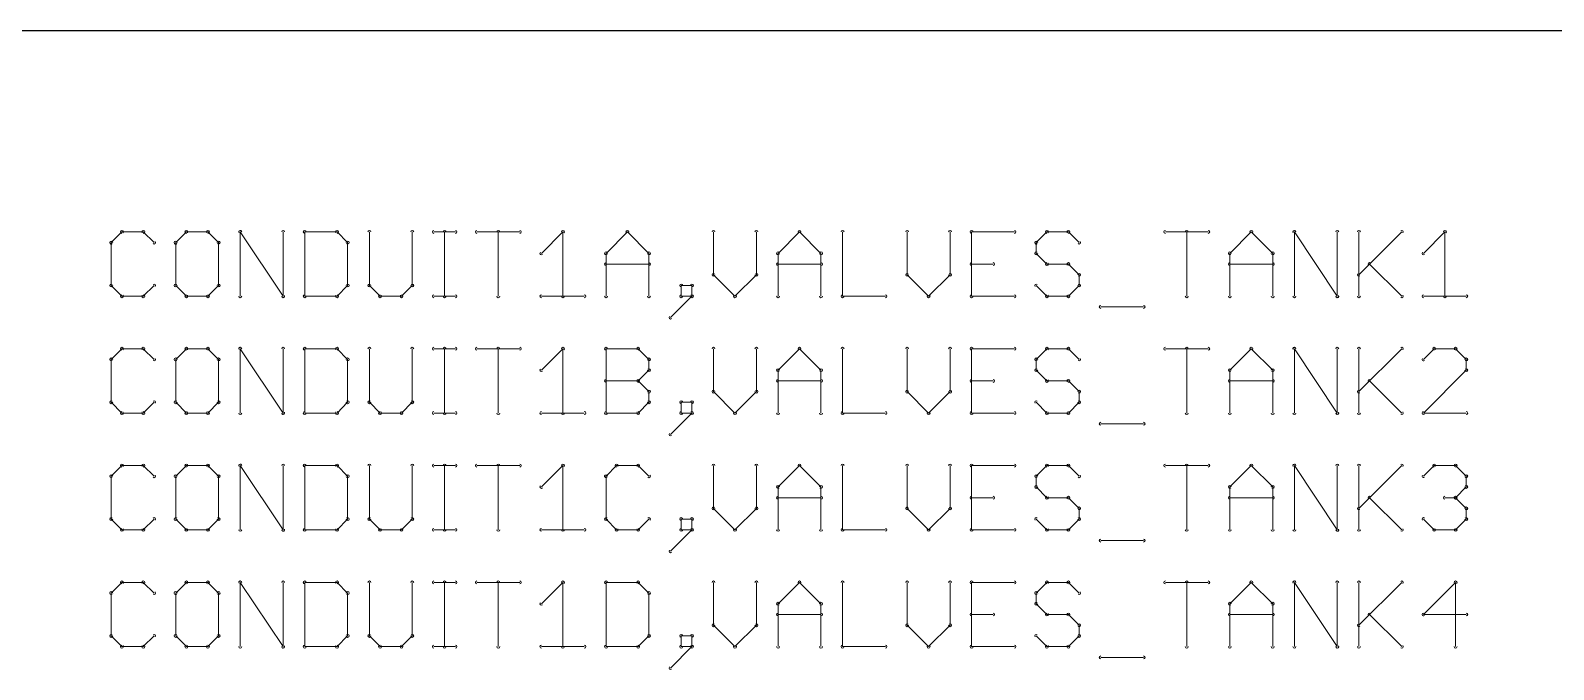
# Model space of a CAD drawing. Header units: inches. Extents: x 0 to 15.7, y 0.2 to 11.1.
# Drawn here: x 5.413 to 6.717, y 7.703 to 8.25 of the extents above; entities that cross this region are included whole.
import ezdxf

# ---------------------------------------------------------------- set-up
doc = ezdxf.new("R2010")
doc.units = ezdxf.units.IN
doc.header["$MEASUREMENT"] = 0
doc.layers.add('95', color=250, linetype='Continuous')
doc.layers.add('THIN_NEON_GREEN', color=3, linetype='Continuous')

msp = doc.modelspace()

# ---------------------------------------------------------------- linework, layer by layer
at = {"layer": '95', "lineweight": 18}
for p, q in [((5.4911, 8.0775), (5.4819, 8.0684)), ((5.5094, 8.0775), (5.4911, 8.0775)), ((5.5186, 8.0684), (5.5094, 8.0775)), ((5.5463, 8.0775), (5.5371, 8.0684)), ((5.5647, 8.0775), (5.5463, 8.0775)), ((5.5738, 8.0684), (5.5647, 8.0775)), ((5.5924, 8.0225), (5.5924, 8.0775)), ((5.5924, 8.0775), (5.6291, 8.0225)), ((5.6291, 8.0225), (5.6291, 8.0775)), ((5.6476, 8.0775), (5.6476, 8.0225)), ((5.6752, 8.0775), (5.6476, 8.0775)), ((5.6843, 8.0684), (5.6752, 8.0775)), ((5.7029, 8.0775), (5.7029, 8.0317)), ((5.7396, 8.0317), (5.7396, 8.0775)), ((5.7581, 8.0775), (5.7765, 8.0775)), ((5.7673, 8.0225), (5.7673, 8.0775)), ((5.795, 8.0775), (5.8317, 8.0775)), ((5.8133, 8.0225), (5.8133, 8.0775)), ((5.8502, 8.0592), (5.8686, 8.0775)), ((5.8686, 8.0775), (5.8686, 8.0225)), ((5.9055, 8.0592), (5.9238, 8.0775)), ((5.9238, 8.0775), (5.9422, 8.0592)), ((5.9975, 8.0775), (5.9975, 8.0408)), ((6.0342, 8.0408), (6.0342, 8.0775)), ((6.0528, 8.0592), (6.0711, 8.0775)), ((6.0711, 8.0775), (6.0895, 8.0592)), ((6.108, 8.0775), (6.108, 8.0225)), ((6.1633, 8.0775), (6.1633, 8.0408)), ((6.2, 8.0408), (6.2, 8.0775)), ((6.2552, 8.0775), (6.2185, 8.0775)), ((6.2185, 8.0775), (6.2185, 8.0225)), ((6.2829, 8.0775), (6.2738, 8.0684)), ((6.3013, 8.0775), (6.2829, 8.0775)), ((6.3105, 8.0684), (6.3013, 8.0775)), ((6.3843, 8.0775), (6.421, 8.0775)), ((6.4026, 8.0225), (6.4026, 8.0775)), ((6.4395, 8.0592), (6.4579, 8.0775)), ((6.4579, 8.0775), (6.4762, 8.0592)), ((6.4948, 8.0225), (6.4948, 8.0775)), ((6.4948, 8.0775), (6.5315, 8.0225)), ((6.5315, 8.0225), (6.5315, 8.0775)), ((6.55, 8.0775), (6.55, 8.0225)), ((6.55, 8.0408), (6.5867, 8.0775)), ((6.6053, 8.0592), (6.6236, 8.0775)), ((6.6236, 8.0775), (6.6236, 8.0225)), ((5.4819, 8.0684), (5.4819, 8.0317)), ((5.5371, 8.0684), (5.5371, 8.0317)), ((5.5738, 8.0317), (5.5738, 8.0684)), ((5.6843, 8.0317), (5.6843, 8.0684)), ((5.9055, 8.0225), (5.9055, 8.0592)), ((5.9422, 8.0592), (5.9422, 8.0225)), ((6.0528, 8.0225), (6.0528, 8.0592)), ((6.0895, 8.0592), (6.0895, 8.0225)), ((6.2738, 8.0684), (6.2738, 8.0592)), ((6.2738, 8.0592), (6.2829, 8.05)), ((6.4395, 8.0225), (6.4395, 8.0592)), ((6.4762, 8.0592), (6.4762, 8.0225)), ((5.9055, 8.05), (5.9422, 8.05)), ((6.0528, 8.05), (6.0895, 8.05)), ((6.2185, 8.05), (6.2369, 8.05)), ((6.2829, 8.05), (6.3013, 8.05)), ((6.3013, 8.05), (6.3105, 8.0408)), ((6.4395, 8.05), (6.4762, 8.05)), ((6.5592, 8.05), (6.5867, 8.0225)), ((5.4819, 8.0317), (5.4911, 8.0225)), ((5.5094, 8.0225), (5.5186, 8.0317)), ((5.5371, 8.0317), (5.5463, 8.0225)), ((5.5647, 8.0225), (5.5738, 8.0317)), ((5.6752, 8.0225), (5.6843, 8.0317)), ((5.7029, 8.0317), (5.7121, 8.0225)), ((5.7304, 8.0225), (5.7396, 8.0317)), ((5.979, 8.0317), (5.9699, 8.0317)), ((5.9699, 8.0317), (5.9699, 8.0225)), ((5.979, 8.0225), (5.979, 8.0317)), ((5.9975, 8.0408), (6.0159, 8.0225)), ((6.0159, 8.0225), (6.0342, 8.0408)), ((6.1633, 8.0408), (6.1816, 8.0225)), ((6.1816, 8.0225), (6.2, 8.0408)), ((6.2829, 8.0225), (6.2738, 8.0317)), ((6.3105, 8.0317), (6.3013, 8.0225)), ((6.3105, 8.0408), (6.3105, 8.0317)), ((5.4911, 8.0225), (5.5094, 8.0225)), ((5.5463, 8.0225), (5.5647, 8.0225)), ((5.6476, 8.0225), (5.6752, 8.0225)), ((5.7121, 8.0225), (5.7304, 8.0225)), ((5.7581, 8.0225), (5.7765, 8.0225)), ((5.8502, 8.0225), (5.8869, 8.0225)), ((5.9607, 8.0042), (5.979, 8.0225)), ((5.9699, 8.0225), (5.979, 8.0225)), ((6.108, 8.0225), (6.1447, 8.0225)), ((6.2185, 8.0225), (6.2552, 8.0225)), ((6.3013, 8.0225), (6.2829, 8.0225)), ((6.6053, 8.0225), (6.6419, 8.0225)), ((6.329, 8.0133), (6.3657, 8.0133)), ((5.4911, 7.9775), (5.4819, 7.9684)), ((5.4819, 7.9684), (5.4819, 7.9317)), ((5.5094, 7.9775), (5.4911, 7.9775)), ((5.5186, 7.9684), (5.5094, 7.9775)), ((5.5463, 7.9775), (5.5371, 7.9684)), ((5.5371, 7.9684), (5.5371, 7.9317)), ((5.5647, 7.9775), (5.5463, 7.9775)), ((5.5738, 7.9684), (5.5647, 7.9775)), ((5.5738, 7.9317), (5.5738, 7.9684)), ((5.5924, 7.9225), (5.5924, 7.9775)), ((5.5924, 7.9775), (5.6291, 7.9225)), ((5.6291, 7.9225), (5.6291, 7.9775)), ((5.6476, 7.9775), (5.6476, 7.9225)), ((5.6752, 7.9775), (5.6476, 7.9775)), ((5.6843, 7.9684), (5.6752, 7.9775)), ((5.6843, 7.9317), (5.6843, 7.9684)), ((5.7029, 7.9775), (5.7029, 7.9317)), ((5.7396, 7.9317), (5.7396, 7.9775)), ((5.7581, 7.9775), (5.7765, 7.9775)), ((5.7673, 7.9225), (5.7673, 7.9775)), ((5.795, 7.9775), (5.8317, 7.9775)), ((5.8133, 7.9225), (5.8133, 7.9775)), ((5.8502, 7.9592), (5.8686, 7.9775)), ((5.8686, 7.9775), (5.8686, 7.9225)), ((5.9055, 7.9225), (5.9055, 7.9775)), ((5.9055, 7.9775), (5.933, 7.9775)), ((5.933, 7.9775), (5.9422, 7.9684)), ((5.9422, 7.9684), (5.9422, 7.9592)), ((5.9975, 7.9775), (5.9975, 7.9408)), ((6.0342, 7.9408), (6.0342, 7.9775)), ((6.0528, 7.9592), (6.0711, 7.9775)), ((6.0711, 7.9775), (6.0895, 7.9592)), ((6.108, 7.9775), (6.108, 7.9225)), ((6.1633, 7.9775), (6.1633, 7.9408)), ((6.2, 7.9408), (6.2, 7.9775)), ((6.2552, 7.9775), (6.2185, 7.9775)), ((6.2185, 7.9775), (6.2185, 7.9225)), ((6.2829, 7.9775), (6.2738, 7.9684)), ((6.2738, 7.9684), (6.2738, 7.9592)), ((6.3013, 7.9775), (6.2829, 7.9775)), ((6.3105, 7.9684), (6.3013, 7.9775)), ((6.3843, 7.9775), (6.421, 7.9775)), ((6.4026, 7.9225), (6.4026, 7.9775)), ((6.4395, 7.9592), (6.4579, 7.9775)), ((6.4579, 7.9775), (6.4762, 7.9592)), ((6.4948, 7.9225), (6.4948, 7.9775)), ((6.4948, 7.9775), (6.5315, 7.9225)), ((6.5315, 7.9225), (6.5315, 7.9775)), ((6.55, 7.9775), (6.55, 7.9225)), ((6.55, 7.9408), (6.5867, 7.9775)), ((6.6144, 7.9775), (6.6053, 7.9684)), ((6.6328, 7.9775), (6.6144, 7.9775)), ((6.6419, 7.9684), (6.6328, 7.9775)), ((6.6419, 7.9592), (6.6419, 7.9684)), ((5.9422, 7.9592), (5.933, 7.95)), ((6.0528, 7.9225), (6.0528, 7.9592)), ((6.0895, 7.9592), (6.0895, 7.9225)), ((6.2738, 7.9592), (6.2829, 7.95)), ((6.4395, 7.9225), (6.4395, 7.9592)), ((6.4762, 7.9592), (6.4762, 7.9225)), ((6.6053, 7.9225), (6.6419, 7.9592)), ((5.9055, 7.95), (5.933, 7.95)), ((5.933, 7.95), (5.9422, 7.9408)), ((5.9422, 7.9408), (5.9422, 7.9317)), ((5.9975, 7.9408), (6.0159, 7.9225)), ((6.0159, 7.9225), (6.0342, 7.9408)), ((6.0528, 7.95), (6.0895, 7.95)), ((6.1633, 7.9408), (6.1816, 7.9225)), ((6.1816, 7.9225), (6.2, 7.9408)), ((6.2185, 7.95), (6.2369, 7.95)), ((6.2829, 7.95), (6.3013, 7.95)), ((6.3013, 7.95), (6.3105, 7.9408)), ((6.3105, 7.9408), (6.3105, 7.9317)), ((6.4395, 7.95), (6.4762, 7.95)), ((6.5592, 7.95), (6.5867, 7.9225)), ((5.4819, 7.9317), (5.4911, 7.9225)), ((5.5094, 7.9225), (5.5186, 7.9317)), ((5.5371, 7.9317), (5.5463, 7.9225)), ((5.5647, 7.9225), (5.5738, 7.9317)), ((5.6752, 7.9225), (5.6843, 7.9317)), ((5.7029, 7.9317), (5.7121, 7.9225)), ((5.7304, 7.9225), (5.7396, 7.9317)), ((5.9422, 7.9317), (5.933, 7.9225)), ((5.979, 7.9317), (5.9699, 7.9317)), ((5.9699, 7.9317), (5.9699, 7.9225)), ((5.979, 7.9225), (5.979, 7.9317)), ((6.2829, 7.9225), (6.2738, 7.9317)), ((6.3105, 7.9317), (6.3013, 7.9225)), ((5.4911, 7.9225), (5.5094, 7.9225)), ((5.5463, 7.9225), (5.5647, 7.9225)), ((5.6476, 7.9225), (5.6752, 7.9225)), ((5.7121, 7.9225), (5.7304, 7.9225)), ((5.7581, 7.9225), (5.7765, 7.9225)), ((5.8502, 7.9225), (5.8869, 7.9225)), ((5.933, 7.9225), (5.9055, 7.9225)), ((5.9607, 7.9042), (5.979, 7.9225)), ((5.9699, 7.9225), (5.979, 7.9225)), ((6.108, 7.9225), (6.1447, 7.9225)), ((6.2185, 7.9225), (6.2552, 7.9225)), ((6.3013, 7.9225), (6.2829, 7.9225)), ((6.6419, 7.9225), (6.6053, 7.9225)), ((6.329, 7.9133), (6.3657, 7.9133)), ((5.4911, 7.8775), (5.4819, 7.8684)), ((5.5094, 7.8775), (5.4911, 7.8775)), ((5.5186, 7.8684), (5.5094, 7.8775)), ((5.5463, 7.8775), (5.5371, 7.8684)), ((5.5647, 7.8775), (5.5463, 7.8775)), ((5.5738, 7.8684), (5.5647, 7.8775)), ((5.5924, 7.8225), (5.5924, 7.8775)), ((5.5924, 7.8775), (5.6291, 7.8225)), ((5.6291, 7.8225), (5.6291, 7.8775)), ((5.6476, 7.8775), (5.6476, 7.8225)), ((5.6752, 7.8775), (5.6476, 7.8775)), ((5.6843, 7.8684), (5.6752, 7.8775)), ((5.7029, 7.8775), (5.7029, 7.8317)), ((5.7396, 7.8317), (5.7396, 7.8775)), ((5.7581, 7.8775), (5.7765, 7.8775)), ((5.7673, 7.8225), (5.7673, 7.8775)), ((5.795, 7.8775), (5.8317, 7.8775)), ((5.8133, 7.8225), (5.8133, 7.8775)), ((5.8502, 7.8592), (5.8686, 7.8775)), ((5.8686, 7.8775), (5.8686, 7.8225)), ((5.9146, 7.8775), (5.9055, 7.8684)), ((5.933, 7.8775), (5.9146, 7.8775)), ((5.9422, 7.8684), (5.933, 7.8775)), ((5.9975, 7.8775), (5.9975, 7.8408)), ((6.0342, 7.8408), (6.0342, 7.8775)), ((6.0528, 7.8592), (6.0711, 7.8775)), ((6.0711, 7.8775), (6.0895, 7.8592)), ((6.108, 7.8775), (6.108, 7.8225)), ((6.1633, 7.8775), (6.1633, 7.8408)), ((6.2, 7.8408), (6.2, 7.8775)), ((6.2552, 7.8775), (6.2185, 7.8775)), ((6.2185, 7.8775), (6.2185, 7.8225)), ((6.2829, 7.8775), (6.2738, 7.8684)), ((6.3013, 7.8775), (6.2829, 7.8775)), ((6.3105, 7.8684), (6.3013, 7.8775)), ((6.3843, 7.8775), (6.421, 7.8775)), ((6.4026, 7.8225), (6.4026, 7.8775)), ((6.4395, 7.8592), (6.4579, 7.8775)), ((6.4579, 7.8775), (6.4762, 7.8592)), ((6.4948, 7.8225), (6.4948, 7.8775)), ((6.4948, 7.8775), (6.5315, 7.8225)), ((6.5315, 7.8225), (6.5315, 7.8775)), ((6.55, 7.8775), (6.55, 7.8225)), ((6.55, 7.8408), (6.5867, 7.8775)), ((6.6053, 7.8684), (6.6144, 7.8775)), ((6.6144, 7.8775), (6.6328, 7.8775)), ((6.6328, 7.8775), (6.6419, 7.8684)), ((5.4819, 7.8684), (5.4819, 7.8317)), ((5.5371, 7.8684), (5.5371, 7.8317)), ((5.5738, 7.8317), (5.5738, 7.8684)), ((5.6843, 7.8317), (5.6843, 7.8684)), ((5.9055, 7.8684), (5.9055, 7.8317)), ((6.2738, 7.8684), (6.2738, 7.8592)), ((6.6419, 7.8684), (6.6419, 7.8592)), ((6.0528, 7.8225), (6.0528, 7.8592)), ((6.0528, 7.85), (6.0895, 7.85)), ((6.0895, 7.8592), (6.0895, 7.8225)), ((6.2185, 7.85), (6.2369, 7.85)), ((6.2738, 7.8592), (6.2829, 7.85)), ((6.2829, 7.85), (6.3013, 7.85)), ((6.3013, 7.85), (6.3105, 7.8408)), ((6.4395, 7.8225), (6.4395, 7.8592)), ((6.4395, 7.85), (6.4762, 7.85)), ((6.4762, 7.8592), (6.4762, 7.8225)), ((6.5592, 7.85), (6.5867, 7.8225)), ((6.6328, 7.85), (6.6236, 7.85)), ((6.6419, 7.8592), (6.6328, 7.85)), ((6.6328, 7.85), (6.6419, 7.8408)), ((5.9975, 7.8408), (6.0159, 7.8225)), ((6.0159, 7.8225), (6.0342, 7.8408)), ((6.1633, 7.8408), (6.1816, 7.8225)), ((6.1816, 7.8225), (6.2, 7.8408)), ((6.3105, 7.8408), (6.3105, 7.8317)), ((6.6419, 7.8408), (6.6419, 7.8317)), ((5.4819, 7.8317), (5.4911, 7.8225)), ((5.5094, 7.8225), (5.5186, 7.8317)), ((5.5371, 7.8317), (5.5463, 7.8225)), ((5.5647, 7.8225), (5.5738, 7.8317)), ((5.6752, 7.8225), (5.6843, 7.8317)), ((5.7029, 7.8317), (5.7121, 7.8225)), ((5.7304, 7.8225), (5.7396, 7.8317)), ((5.9055, 7.8317), (5.9146, 7.8225)), ((5.933, 7.8225), (5.9422, 7.8317)), ((5.979, 7.8317), (5.9699, 7.8317)), ((5.9699, 7.8317), (5.9699, 7.8225)), ((5.979, 7.8225), (5.979, 7.8317)), ((6.2829, 7.8225), (6.2738, 7.8317)), ((6.3105, 7.8317), (6.3013, 7.8225)), ((6.6144, 7.8225), (6.6053, 7.8317)), ((6.6419, 7.8317), (6.6328, 7.8225)), ((5.4911, 7.8225), (5.5094, 7.8225)), ((5.5463, 7.8225), (5.5647, 7.8225)), ((5.6476, 7.8225), (5.6752, 7.8225)), ((5.7121, 7.8225), (5.7304, 7.8225)), ((5.7581, 7.8225), (5.7765, 7.8225)), ((5.8502, 7.8225), (5.8869, 7.8225)), ((5.9146, 7.8225), (5.933, 7.8225)), ((5.9607, 7.8042), (5.979, 7.8225)), ((5.9699, 7.8225), (5.979, 7.8225)), ((6.108, 7.8225), (6.1447, 7.8225)), ((6.2185, 7.8225), (6.2552, 7.8225)), ((6.3013, 7.8225), (6.2829, 7.8225)), ((6.329, 7.8133), (6.3657, 7.8133)), ((6.6328, 7.8225), (6.6144, 7.8225)), ((5.4911, 7.7775), (5.4819, 7.7684)), ((5.5094, 7.7775), (5.4911, 7.7775)), ((5.5186, 7.7684), (5.5094, 7.7775)), ((5.5463, 7.7775), (5.5371, 7.7684)), ((5.5647, 7.7775), (5.5463, 7.7775)), ((5.5738, 7.7684), (5.5647, 7.7775)), ((5.5924, 7.7225), (5.5924, 7.7775)), ((5.5924, 7.7775), (5.6291, 7.7225)), ((5.6291, 7.7225), (5.6291, 7.7775)), ((5.6476, 7.7775), (5.6476, 7.7225)), ((5.6752, 7.7775), (5.6476, 7.7775)), ((5.6843, 7.7684), (5.6752, 7.7775)), ((5.7029, 7.7775), (5.7029, 7.7317)), ((5.7396, 7.7317), (5.7396, 7.7775)), ((5.7581, 7.7775), (5.7765, 7.7775)), ((5.7673, 7.7225), (5.7673, 7.7775)), ((5.795, 7.7775), (5.8317, 7.7775)), ((5.8133, 7.7225), (5.8133, 7.7775)), ((5.8502, 7.7592), (5.8686, 7.7775)), ((5.8686, 7.7775), (5.8686, 7.7225)), ((5.9055, 7.7775), (5.9055, 7.7225)), ((5.933, 7.7775), (5.9055, 7.7775)), ((5.9422, 7.7684), (5.933, 7.7775)), ((5.9975, 7.7775), (5.9975, 7.7408)), ((6.0342, 7.7408), (6.0342, 7.7775)), ((6.0528, 7.7592), (6.0711, 7.7775)), ((6.0711, 7.7775), (6.0895, 7.7592)), ((6.108, 7.7775), (6.108, 7.7225)), ((6.1633, 7.7775), (6.1633, 7.7408)), ((6.2, 7.7408), (6.2, 7.7775)), ((6.2552, 7.7775), (6.2185, 7.7775)), ((6.2185, 7.7775), (6.2185, 7.7225)), ((6.2829, 7.7775), (6.2738, 7.7684)), ((6.3013, 7.7775), (6.2829, 7.7775)), ((6.3105, 7.7684), (6.3013, 7.7775)), ((6.3843, 7.7775), (6.421, 7.7775)), ((6.4026, 7.7225), (6.4026, 7.7775)), ((6.4395, 7.7592), (6.4579, 7.7775)), ((6.4579, 7.7775), (6.4762, 7.7592)), ((6.4948, 7.7225), (6.4948, 7.7775)), ((6.4948, 7.7775), (6.5315, 7.7225)), ((6.5315, 7.7225), (6.5315, 7.7775)), ((6.55, 7.7775), (6.55, 7.7225)), ((6.55, 7.7408), (6.5867, 7.7775)), ((6.6328, 7.7775), (6.6053, 7.75)), ((6.6328, 7.7225), (6.6328, 7.7775)), ((5.4819, 7.7684), (5.4819, 7.7317)), ((5.5371, 7.7684), (5.5371, 7.7317)), ((5.5738, 7.7317), (5.5738, 7.7684)), ((5.6843, 7.7317), (5.6843, 7.7684)), ((5.9422, 7.7317), (5.9422, 7.7684)), ((6.0528, 7.7225), (6.0528, 7.7592)), ((6.0895, 7.7592), (6.0895, 7.7225)), ((6.2738, 7.7684), (6.2738, 7.7592)), ((6.2738, 7.7592), (6.2829, 7.75)), ((6.4395, 7.7225), (6.4395, 7.7592)), ((6.4762, 7.7592), (6.4762, 7.7225)), ((6.0528, 7.75), (6.0895, 7.75)), ((6.2185, 7.75), (6.2369, 7.75)), ((6.2829, 7.75), (6.3013, 7.75)), ((6.3013, 7.75), (6.3105, 7.7408)), ((6.4395, 7.75), (6.4762, 7.75)), ((6.5592, 7.75), (6.5867, 7.7225)), ((6.6053, 7.75), (6.6419, 7.75)), ((5.9975, 7.7408), (6.0159, 7.7225)), ((6.0159, 7.7225), (6.0342, 7.7408)), ((6.1633, 7.7408), (6.1816, 7.7225)), ((6.1816, 7.7225), (6.2, 7.7408)), ((6.3105, 7.7408), (6.3105, 7.7317)), ((5.4819, 7.7317), (5.4911, 7.7225)), ((5.4911, 7.7225), (5.5094, 7.7225)), ((5.5094, 7.7225), (5.5186, 7.7317)), ((5.5371, 7.7317), (5.5463, 7.7225)), ((5.5463, 7.7225), (5.5647, 7.7225)), ((5.5647, 7.7225), (5.5738, 7.7317)), ((5.6476, 7.7225), (5.6752, 7.7225)), ((5.6752, 7.7225), (5.6843, 7.7317)), ((5.7029, 7.7317), (5.7121, 7.7225)), ((5.7121, 7.7225), (5.7304, 7.7225)), ((5.7304, 7.7225), (5.7396, 7.7317)), ((5.7581, 7.7225), (5.7765, 7.7225)), ((5.8502, 7.7225), (5.8869, 7.7225)), ((5.9055, 7.7225), (5.933, 7.7225)), ((5.933, 7.7225), (5.9422, 7.7317)), ((5.9607, 7.7042), (5.979, 7.7225)), ((5.979, 7.7317), (5.9699, 7.7317)), ((5.9699, 7.7317), (5.9699, 7.7225)), ((5.9699, 7.7225), (5.979, 7.7225)), ((5.979, 7.7225), (5.979, 7.7317)), ((6.108, 7.7225), (6.1447, 7.7225)), ((6.2185, 7.7225), (6.2552, 7.7225)), ((6.2829, 7.7225), (6.2738, 7.7317)), ((6.3013, 7.7225), (6.2829, 7.7225)), ((6.3105, 7.7317), (6.3013, 7.7225)), ((6.329, 7.7133), (6.3657, 7.7133))]:
    msp.add_line(p, q, dxfattribs=at)
for centre, start, end in [((5.4911, 8.0775), 90, 270), ((5.4911, 8.0775), 315, 135), ((5.5094, 8.0775), 45, 225), ((5.5094, 8.0775), 270, 90), ((5.5463, 8.0775), 90, 270), ((5.5463, 8.0775), 315, 135), ((5.5647, 8.0775), 45.0162, 225.0162), ((5.5647, 8.0775), 270, 90), ((5.5924, 8.0775), 0, 180), ((5.5924, 8.0775), 33.6774, 213.6774), ((5.6291, 8.0775), 0, 180), ((5.6476, 8.0775), 0, 180), ((5.6476, 8.0775), 90, 270), ((5.6752, 8.0775), 45, 225), ((5.6752, 8.0775), 270, 90), ((5.7029, 8.0775), 0, 180), ((5.7396, 8.0775), 0, 180), ((5.7581, 8.0775), 90, 270), ((5.7673, 8.0775), 0, 180), ((5.7765, 8.0775), 270, 90), ((5.795, 8.0775), 90, 270), ((5.8133, 8.0775), 0, 180), ((5.8317, 8.0775), 270, 90), ((5.8686, 8.0775), 0, 180), ((5.8686, 8.0775), 315, 135), ((5.9238, 8.0775), 45, 225), ((5.9238, 8.0775), 315, 135), ((5.9975, 8.0775), 0, 180), ((6.0342, 8.0775), 0, 180), ((6.0711, 8.0775), 45, 225), ((6.0711, 8.0775), 315, 135), ((6.108, 8.0775), 0, 180), ((6.1633, 8.0775), 0, 180), ((6.2, 8.0775), 0, 180), ((6.2185, 8.0775), 90, 270), ((6.2185, 8.0775), 0, 180), ((6.2552, 8.0775), 270, 90), ((6.2829, 8.0775), 90, 270), ((6.2829, 8.0775), 315, 135), ((6.3013, 8.0775), 45, 225), ((6.3013, 8.0775), 270, 90), ((6.3843, 8.0775), 90, 270), ((6.4026, 8.0775), 0, 180), ((6.421, 8.0775), 270, 90), ((6.4579, 8.0775), 45, 225), ((6.4579, 8.0775), 315, 135), ((6.4948, 8.0775), 0, 180), ((6.4948, 8.0775), 33.6646, 213.6646), ((6.5315, 8.0775), 0, 180), ((6.55, 8.0775), 0, 180), ((6.5867, 8.0775), 315, 135), ((6.6236, 8.0775), 0, 180), ((6.6236, 8.0775), 315, 135), ((5.4819, 8.0684), 0, 180), ((5.4819, 8.0684), 135.0162, 315.0162), ((5.5186, 8.0684), 224.9838, 44.9838), ((5.5371, 8.0684), 0, 180), ((5.5371, 8.0684), 135.0162, 315.0162), ((5.5738, 8.0684), 0, 180), ((5.5738, 8.0684), 224.9838, 44.9838), ((5.6843, 8.0684), 0, 180), ((5.6843, 8.0684), 224.9838, 44.9838), ((5.8502, 8.0592), 135, 315), ((5.9055, 8.0592), 0, 180), ((5.9055, 8.0592), 135, 315), ((5.9422, 8.0592), 0, 180), ((5.9422, 8.0592), 225, 45), ((6.0528, 8.0592), 0, 180), ((6.0528, 8.0592), 135, 315), ((6.0895, 8.0592), 0, 180), ((6.0895, 8.0592), 225, 45), ((6.2738, 8.0684), 0, 180), ((6.2738, 8.0684), 135.0162, 315.0162), ((6.2738, 8.0592), 45, 225), ((6.2738, 8.0592), 180, 0), ((6.3105, 8.0684), 224.9838, 44.9838), ((6.4395, 8.0592), 0, 180), ((6.4395, 8.0592), 135, 315), ((6.4762, 8.0592), 0, 180), ((6.4762, 8.0592), 225, 45), ((6.6053, 8.0592), 135, 315), ((5.9055, 8.05), 90, 270), ((5.9422, 8.05), 270, 90), ((6.0528, 8.05), 90, 270), ((6.0895, 8.05), 270, 90), ((6.2185, 8.05), 90, 270), ((6.2369, 8.05), 270, 90), ((6.2829, 8.05), 90, 270), ((6.2829, 8.05), 224.9838, 44.9838), ((6.3013, 8.05), 44.9838, 224.9838), ((6.3013, 8.05), 270, 90), ((6.4395, 8.05), 90, 270), ((6.4762, 8.05), 270, 90), ((6.5592, 8.05), 44.9838, 224.9838), ((5.4819, 8.0317), 44.9838, 224.9838), ((5.4819, 8.0317), 180, 0), ((5.5186, 8.0317), 315.0162, 135.0162), ((5.5371, 8.0317), 44.9838, 224.9838), ((5.5371, 8.0317), 180, 0), ((5.5738, 8.0317), 180, 0), ((5.5738, 8.0317), 315.0162, 135.0162), ((5.6843, 8.0317), 180, 0), ((5.6843, 8.0317), 315.0162, 135.0162), ((5.7029, 8.0317), 45, 225), ((5.7029, 8.0317), 180, 0), ((5.7396, 8.0317), 180, 0), ((5.7396, 8.0317), 315.0162, 135.0162), ((5.9699, 8.0317), 90, 270), ((5.9699, 8.0317), 0, 180), ((5.979, 8.0317), 0, 180), ((5.979, 8.0317), 270, 90), ((5.9975, 8.0408), 45, 225), ((5.9975, 8.0408), 180, 0), ((6.0342, 8.0408), 180, 0), ((6.0342, 8.0408), 315, 135), ((6.1633, 8.0408), 45.0162, 225.0162), ((6.1633, 8.0408), 180, 0), ((6.2, 8.0408), 180, 0), ((6.2, 8.0408), 314.9838, 134.9838), ((6.2738, 8.0317), 44.9838, 224.9838), ((6.3105, 8.0408), 0, 180), ((6.3105, 8.0317), 180, 0), ((6.3105, 8.0408), 225, 45), ((6.3105, 8.0317), 315.0162, 135.0162), ((6.55, 8.0408), 135, 315), ((5.4911, 8.0225), 90, 270), ((5.4911, 8.0225), 225, 45), ((5.5094, 8.0225), 135, 315), ((5.5094, 8.0225), 270, 90), ((5.5463, 8.0225), 90, 270), ((5.5463, 8.0225), 225, 45), ((5.5647, 8.0225), 134.9838, 314.9838), ((5.5647, 8.0225), 270, 90), ((5.5924, 8.0225), 180, 0), ((5.6291, 8.0225), 180, 0), ((5.6291, 8.0225), 213.6774, 33.6774), ((5.6476, 8.0225), 90, 270), ((5.6476, 8.0225), 180, 0), ((5.6752, 8.0225), 135, 315), ((5.6752, 8.0225), 270, 90), ((5.7121, 8.0225), 90, 270), ((5.7121, 8.0225), 225, 45), ((5.7304, 8.0225), 135, 315), ((5.7304, 8.0225), 270, 90), ((5.7581, 8.0225), 90, 270), ((5.7673, 8.0225), 180, 0), ((5.7765, 8.0225), 270, 90), ((5.8133, 8.0225), 180, 0), ((5.8502, 8.0225), 90, 270), ((5.8686, 8.0225), 180, 0), ((5.8869, 8.0225), 270, 90), ((5.9055, 8.0225), 180, 0), ((5.9422, 8.0225), 180, 0), ((5.9699, 8.0225), 90, 270), ((5.9699, 8.0225), 180, 0), ((5.979, 8.0225), 180, 0), ((5.979, 8.0225), 314.9838, 134.9838), ((5.979, 8.0225), 270, 90), ((6.0159, 8.0225), 135, 315), ((6.0159, 8.0225), 225, 45), ((6.0528, 8.0225), 180, 0), ((6.0895, 8.0225), 180, 0), ((6.108, 8.0225), 90, 270), ((6.108, 8.0225), 180, 0), ((6.1447, 8.0225), 270, 90), ((6.1816, 8.0225), 134.9838, 314.9838), ((6.1816, 8.0225), 225.0162, 45.0162), ((6.2185, 8.0225), 90, 270), ((6.2185, 8.0225), 180, 0), ((6.2552, 8.0225), 270, 90), ((6.2829, 8.0225), 90, 270), ((6.2829, 8.0225), 225, 45), ((6.3013, 8.0225), 135, 315), ((6.3013, 8.0225), 270, 90), ((6.4026, 8.0225), 180, 0), ((6.4395, 8.0225), 180, 0), ((6.4762, 8.0225), 180, 0), ((6.4948, 8.0225), 180, 0), ((6.5315, 8.0225), 180, 0), ((6.5315, 8.0225), 213.6646, 33.6646), ((6.55, 8.0225), 180, 0), ((6.5867, 8.0225), 225, 45), ((6.6053, 8.0225), 90, 270), ((6.6236, 8.0225), 180, 0), ((6.6419, 8.0225), 270, 90), ((6.329, 8.0133), 90, 270), ((6.3657, 8.0133), 270, 90), ((5.9607, 8.0042), 134.9838, 314.9838), ((5.4819, 7.9684), 0, 180), ((5.4819, 7.9684), 135.0162, 315.0162), ((5.4911, 7.9775), 90, 270), ((5.4911, 7.9775), 315, 135), ((5.5094, 7.9775), 45, 225), ((5.5094, 7.9775), 270, 90), ((5.5186, 7.9684), 224.9838, 44.9838), ((5.5371, 7.9684), 0, 180), ((5.5371, 7.9684), 135.0162, 315.0162), ((5.5463, 7.9775), 90, 270), ((5.5463, 7.9775), 315, 135), ((5.5647, 7.9775), 45.0162, 225.0162), ((5.5647, 7.9775), 270, 90), ((5.5738, 7.9684), 0, 180), ((5.5738, 7.9684), 224.9838, 44.9838), ((5.5924, 7.9775), 0, 180), ((5.5924, 7.9775), 33.6774, 213.6774), ((5.6291, 7.9775), 0, 180), ((5.6476, 7.9775), 0, 180), ((5.6476, 7.9775), 90, 270), ((5.6752, 7.9775), 45, 225), ((5.6752, 7.9775), 270, 90), ((5.6843, 7.9684), 0, 180), ((5.6843, 7.9684), 224.9838, 44.9838), ((5.7029, 7.9775), 0, 180), ((5.7396, 7.9775), 0, 180), ((5.7581, 7.9775), 90, 270), ((5.7673, 7.9775), 0, 180), ((5.7765, 7.9775), 270, 90), ((5.795, 7.9775), 90, 270), ((5.8133, 7.9775), 0, 180), ((5.8317, 7.9775), 270, 90), ((5.8686, 7.9775), 0, 180), ((5.8686, 7.9775), 315, 135), ((5.9055, 7.9775), 0, 180), ((5.9055, 7.9775), 90, 270), ((5.933, 7.9775), 45, 225), ((5.933, 7.9775), 270, 90), ((5.9422, 7.9684), 0, 180), ((5.9422, 7.9684), 224.9838, 44.9838), ((5.9975, 7.9775), 0, 180), ((6.0342, 7.9775), 0, 180), ((6.0711, 7.9775), 45, 225), ((6.0711, 7.9775), 315, 135), ((6.108, 7.9775), 0, 180), ((6.1633, 7.9775), 0, 180), ((6.2, 7.9775), 0, 180), ((6.2185, 7.9775), 90, 270), ((6.2185, 7.9775), 0, 180), ((6.2552, 7.9775), 270, 90), ((6.2738, 7.9684), 0, 180), ((6.2738, 7.9684), 135.0162, 315.0162), ((6.2829, 7.9775), 90, 270), ((6.2829, 7.9775), 315, 135), ((6.3013, 7.9775), 45, 225), ((6.3013, 7.9775), 270, 90), ((6.3105, 7.9684), 224.9838, 44.9838), ((6.3843, 7.9775), 90, 270), ((6.4026, 7.9775), 0, 180), ((6.421, 7.9775), 270, 90), ((6.4579, 7.9775), 45, 225), ((6.4579, 7.9775), 315, 135), ((6.4948, 7.9775), 0, 180), ((6.4948, 7.9775), 33.6646, 213.6646), ((6.5315, 7.9775), 0, 180), ((6.55, 7.9775), 0, 180), ((6.5867, 7.9775), 315, 135), ((6.6053, 7.9684), 135.0162, 315.0162), ((6.6144, 7.9775), 90, 270), ((6.6144, 7.9775), 315, 135), ((6.6328, 7.9775), 45, 225), ((6.6328, 7.9775), 270, 90), ((6.6419, 7.9684), 0, 180), ((6.6419, 7.9684), 224.9838, 44.9838), ((5.8502, 7.9592), 135, 315), ((5.9422, 7.9592), 180, 0), ((5.9422, 7.9592), 315, 135), ((6.0528, 7.9592), 0, 180), ((6.0528, 7.9592), 135, 315), ((6.0895, 7.9592), 0, 180), ((6.0895, 7.9592), 225, 45), ((6.2738, 7.9592), 45, 225), ((6.2738, 7.9592), 180, 0), ((6.4395, 7.9592), 0, 180), ((6.4395, 7.9592), 135, 315), ((6.4762, 7.9592), 0, 180), ((6.4762, 7.9592), 225, 45), ((6.6419, 7.9592), 180, 0), ((6.6419, 7.9592), 315, 135), ((5.9055, 7.95), 90, 270), ((5.933, 7.95), 44.9838, 224.9838), ((5.933, 7.95), 135.0162, 315.0162), ((5.933, 7.95), 270, 90), ((5.9422, 7.9408), 0, 180), ((5.9422, 7.9408), 225, 45), ((5.9975, 7.9408), 45, 225), ((5.9975, 7.9408), 180, 0), ((6.0342, 7.9408), 180, 0), ((6.0342, 7.9408), 315, 135), ((6.0528, 7.95), 90, 270), ((6.0895, 7.95), 270, 90), ((6.1633, 7.9408), 45.0162, 225.0162), ((6.1633, 7.9408), 180, 0), ((6.2, 7.9408), 180, 0), ((6.2, 7.9408), 314.9838, 134.9838), ((6.2185, 7.95), 90, 270), ((6.2369, 7.95), 270, 90), ((6.2829, 7.95), 90, 270), ((6.2829, 7.95), 224.9838, 44.9838), ((6.3013, 7.95), 44.9838, 224.9838), ((6.3013, 7.95), 270, 90), ((6.3105, 7.9408), 0, 180), ((6.3105, 7.9408), 225, 45), ((6.4395, 7.95), 90, 270), ((6.4762, 7.95), 270, 90), ((6.55, 7.9408), 135, 315), ((6.5592, 7.95), 44.9838, 224.9838), ((5.4819, 7.9317), 44.9838, 224.9838), ((5.4819, 7.9317), 180, 0), ((5.5186, 7.9317), 315.0162, 135.0162), ((5.5371, 7.9317), 44.9838, 224.9838), ((5.5371, 7.9317), 180, 0), ((5.5738, 7.9317), 180, 0), ((5.5738, 7.9317), 315.0162, 135.0162), ((5.6843, 7.9317), 180, 0), ((5.6843, 7.9317), 315.0162, 135.0162), ((5.7029, 7.9317), 45, 225), ((5.7029, 7.9317), 180, 0), ((5.7396, 7.9317), 180, 0), ((5.7396, 7.9317), 315.0162, 135.0162), ((5.9422, 7.9317), 180, 0), ((5.9422, 7.9317), 315.0162, 135.0162), ((5.9699, 7.9317), 90, 270), ((5.9699, 7.9317), 0, 180), ((5.979, 7.9317), 0, 180), ((5.979, 7.9317), 270, 90), ((6.2738, 7.9317), 44.9838, 224.9838), ((6.3105, 7.9317), 180, 0), ((6.3105, 7.9317), 315.0162, 135.0162), ((5.4911, 7.9225), 90, 270), ((5.4911, 7.9225), 225, 45), ((5.5094, 7.9225), 135, 315), ((5.5094, 7.9225), 270, 90), ((5.5463, 7.9225), 90, 270), ((5.5463, 7.9225), 225, 45), ((5.5647, 7.9225), 134.9838, 314.9838), ((5.5647, 7.9225), 270, 90), ((5.5924, 7.9225), 180, 0), ((5.6291, 7.9225), 180, 0), ((5.6291, 7.9225), 213.6774, 33.6774), ((5.6476, 7.9225), 90, 270), ((5.6476, 7.9225), 180, 0), ((5.6752, 7.9225), 135, 315), ((5.6752, 7.9225), 270, 90), ((5.7121, 7.9225), 90, 270), ((5.7121, 7.9225), 225, 45), ((5.7304, 7.9225), 135, 315), ((5.7304, 7.9225), 270, 90), ((5.7581, 7.9225), 90, 270), ((5.7673, 7.9225), 180, 0), ((5.7765, 7.9225), 270, 90), ((5.8133, 7.9225), 180, 0), ((5.8502, 7.9225), 90, 270), ((5.8686, 7.9225), 180, 0), ((5.8869, 7.9225), 270, 90), ((5.9055, 7.9225), 90, 270), ((5.9055, 7.9225), 180, 0), ((5.933, 7.9225), 135, 315), ((5.933, 7.9225), 270, 90), ((5.9699, 7.9225), 90, 270), ((5.9699, 7.9225), 180, 0), ((5.979, 7.9225), 180, 0), ((5.979, 7.9225), 314.9838, 134.9838), ((5.979, 7.9225), 270, 90), ((6.0159, 7.9225), 135, 315), ((6.0159, 7.9225), 225, 45), ((6.0528, 7.9225), 180, 0), ((6.0895, 7.9225), 180, 0), ((6.108, 7.9225), 90, 270), ((6.108, 7.9225), 180, 0), ((6.1447, 7.9225), 270, 90), ((6.1816, 7.9225), 134.9838, 314.9838), ((6.1816, 7.9225), 225.0162, 45.0162), ((6.2185, 7.9225), 90, 270), ((6.2185, 7.9225), 180, 0), ((6.2552, 7.9225), 270, 90), ((6.2829, 7.9225), 90, 270), ((6.2829, 7.9225), 225, 45), ((6.3013, 7.9225), 135, 315), ((6.3013, 7.9225), 270, 90), ((6.329, 7.9133), 90, 270), ((6.3657, 7.9133), 270, 90), ((6.4026, 7.9225), 180, 0), ((6.4395, 7.9225), 180, 0), ((6.4762, 7.9225), 180, 0), ((6.4948, 7.9225), 180, 0), ((6.5315, 7.9225), 180, 0), ((6.5315, 7.9225), 213.6646, 33.6646), ((6.55, 7.9225), 180, 0), ((6.5867, 7.9225), 225, 45), ((6.6053, 7.9225), 90, 270), ((6.6053, 7.9225), 135, 315), ((6.6419, 7.9225), 270, 90), ((5.9607, 7.9042), 134.9838, 314.9838), ((5.4911, 7.8775), 90, 270), ((5.4911, 7.8775), 315, 135), ((5.5094, 7.8775), 45, 225), ((5.5094, 7.8775), 270, 90), ((5.5463, 7.8775), 90, 270), ((5.5463, 7.8775), 315, 135), ((5.5647, 7.8775), 45.0162, 225.0162), ((5.5647, 7.8775), 270, 90), ((5.5924, 7.8775), 0, 180), ((5.5924, 7.8775), 33.6774, 213.6774), ((5.6291, 7.8775), 0, 180), ((5.6476, 7.8775), 0, 180), ((5.6476, 7.8775), 90, 270), ((5.6752, 7.8775), 45, 225), ((5.6752, 7.8775), 270, 90), ((5.7029, 7.8775), 0, 180), ((5.7396, 7.8775), 0, 180), ((5.7581, 7.8775), 90, 270), ((5.7673, 7.8775), 0, 180), ((5.7765, 7.8775), 270, 90), ((5.795, 7.8775), 90, 270), ((5.8133, 7.8775), 0, 180), ((5.8317, 7.8775), 270, 90), ((5.8686, 7.8775), 0, 180), ((5.8686, 7.8775), 315, 135), ((5.9146, 7.8775), 90, 270), ((5.9146, 7.8775), 315, 135), ((5.933, 7.8775), 45, 225), ((5.933, 7.8775), 270, 90), ((5.9975, 7.8775), 0, 180), ((6.0342, 7.8775), 0, 180), ((6.0711, 7.8775), 45, 225), ((6.0711, 7.8775), 315, 135), ((6.108, 7.8775), 0, 180), ((6.1633, 7.8775), 0, 180), ((6.2, 7.8775), 0, 180), ((6.2185, 7.8775), 90, 270), ((6.2185, 7.8775), 0, 180), ((6.2552, 7.8775), 270, 90), ((6.2829, 7.8775), 90, 270), ((6.2829, 7.8775), 315, 135), ((6.3013, 7.8775), 45, 225), ((6.3013, 7.8775), 270, 90), ((6.3843, 7.8775), 90, 270), ((6.4026, 7.8775), 0, 180), ((6.421, 7.8775), 270, 90), ((6.4579, 7.8775), 45, 225), ((6.4579, 7.8775), 315, 135), ((6.4948, 7.8775), 0, 180), ((6.4948, 7.8775), 33.6646, 213.6646), ((6.5315, 7.8775), 0, 180), ((6.55, 7.8775), 0, 180), ((6.5867, 7.8775), 315, 135), ((6.6144, 7.8775), 90, 270), ((6.6144, 7.8775), 315, 135), ((6.6328, 7.8775), 45, 225), ((6.6328, 7.8775), 270, 90), ((5.4819, 7.8684), 0, 180), ((5.4819, 7.8684), 135.0162, 315.0162), ((5.5186, 7.8684), 224.9838, 44.9838), ((5.5371, 7.8684), 0, 180), ((5.5371, 7.8684), 135.0162, 315.0162), ((5.5738, 7.8684), 0, 180), ((5.5738, 7.8684), 224.9838, 44.9838), ((5.6843, 7.8684), 0, 180), ((5.6843, 7.8684), 224.9838, 44.9838), ((5.9055, 7.8684), 0, 180), ((5.9055, 7.8684), 135.0162, 315.0162), ((5.9422, 7.8684), 224.9838, 44.9838), ((6.2738, 7.8684), 0, 180), ((6.2738, 7.8684), 135.0162, 315.0162), ((6.3105, 7.8684), 224.9838, 44.9838), ((6.6053, 7.8684), 135.0162, 315.0162), ((6.6419, 7.8684), 0, 180), ((6.6419, 7.8684), 224.9838, 44.9838), ((5.8502, 7.8592), 135, 315), ((6.0528, 7.8592), 0, 180), ((6.0528, 7.8592), 135, 315), ((6.0528, 7.85), 90, 270), ((6.0895, 7.8592), 0, 180), ((6.0895, 7.8592), 225, 45), ((6.0895, 7.85), 270, 90), ((6.2185, 7.85), 90, 270), ((6.2369, 7.85), 270, 90), ((6.2738, 7.8592), 45, 225), ((6.2738, 7.8592), 180, 0), ((6.2829, 7.85), 90, 270), ((6.2829, 7.85), 224.9838, 44.9838), ((6.3013, 7.85), 44.9838, 224.9838), ((6.3013, 7.85), 270, 90), ((6.4395, 7.8592), 0, 180), ((6.4395, 7.8592), 135, 315), ((6.4395, 7.85), 90, 270), ((6.4762, 7.8592), 0, 180), ((6.4762, 7.8592), 225, 45), ((6.4762, 7.85), 270, 90), ((6.5592, 7.85), 44.9838, 224.9838), ((6.6236, 7.85), 90, 270), ((6.6328, 7.85), 44.9838, 224.9838), ((6.6328, 7.85), 135.0162, 315.0162), ((6.6328, 7.85), 270, 90), ((6.6419, 7.8592), 180, 0), ((6.6419, 7.8592), 315, 135), ((5.9975, 7.8408), 45, 225), ((5.9975, 7.8408), 180, 0), ((6.0342, 7.8408), 180, 0), ((6.0342, 7.8408), 315, 135), ((6.1633, 7.8408), 45.0162, 225.0162), ((6.1633, 7.8408), 180, 0), ((6.2, 7.8408), 180, 0), ((6.2, 7.8408), 314.9838, 134.9838), ((6.3105, 7.8408), 0, 180), ((6.3105, 7.8408), 225, 45), ((6.55, 7.8408), 135, 315), ((6.6419, 7.8408), 0, 180), ((6.6419, 7.8408), 225, 45), ((5.4819, 7.8317), 44.9838, 224.9838), ((5.4819, 7.8317), 180, 0), ((5.4911, 7.8225), 90, 270), ((5.4911, 7.8225), 225, 45), ((5.5094, 7.8225), 135, 315), ((5.5094, 7.8225), 270, 90), ((5.5186, 7.8317), 315.0162, 135.0162), ((5.5371, 7.8317), 44.9838, 224.9838), ((5.5371, 7.8317), 180, 0), ((5.5463, 7.8225), 90, 270), ((5.5463, 7.8225), 225, 45), ((5.5647, 7.8225), 134.9838, 314.9838), ((5.5647, 7.8225), 270, 90), ((5.5738, 7.8317), 180, 0), ((5.5738, 7.8317), 315.0162, 135.0162), ((5.6291, 7.8225), 213.6774, 33.6774), ((5.6476, 7.8225), 90, 270), ((5.6752, 7.8225), 135, 315), ((5.6752, 7.8225), 270, 90), ((5.6843, 7.8317), 180, 0), ((5.6843, 7.8317), 315.0162, 135.0162), ((5.7029, 7.8317), 45, 225), ((5.7029, 7.8317), 180, 0), ((5.7121, 7.8225), 90, 270), ((5.7121, 7.8225), 225, 45), ((5.7304, 7.8225), 135, 315), ((5.7304, 7.8225), 270, 90), ((5.7396, 7.8317), 180, 0), ((5.7396, 7.8317), 315.0162, 135.0162), ((5.7581, 7.8225), 90, 270), ((5.7765, 7.8225), 270, 90), ((5.8502, 7.8225), 90, 270), ((5.8869, 7.8225), 270, 90), ((5.9055, 7.8317), 44.9838, 224.9838), ((5.9055, 7.8317), 180, 0), ((5.9146, 7.8225), 90, 270), ((5.9146, 7.8225), 225, 45), ((5.933, 7.8225), 135, 315), ((5.933, 7.8225), 270, 90), ((5.9422, 7.8317), 315.0162, 135.0162), ((5.9699, 7.8317), 90, 270), ((5.9699, 7.8317), 0, 180), ((5.9699, 7.8225), 90, 270), ((5.979, 7.8317), 0, 180), ((5.979, 7.8225), 314.9838, 134.9838), ((5.979, 7.8317), 270, 90), ((5.979, 7.8225), 270, 90), ((6.0159, 7.8225), 135, 315), ((6.0159, 7.8225), 225, 45), ((6.108, 7.8225), 90, 270), ((6.1447, 7.8225), 270, 90), ((6.1816, 7.8225), 134.9838, 314.9838), ((6.1816, 7.8225), 225.0162, 45.0162), ((6.2185, 7.8225), 90, 270), ((6.2552, 7.8225), 270, 90), ((6.2738, 7.8317), 44.9838, 224.9838), ((6.2829, 7.8225), 90, 270), ((6.2829, 7.8225), 225, 45), ((6.3013, 7.8225), 135, 315), ((6.3013, 7.8225), 270, 90), ((6.3105, 7.8317), 180, 0), ((6.3105, 7.8317), 315.0162, 135.0162), ((6.5315, 7.8225), 213.6646, 33.6646), ((6.5867, 7.8225), 225, 45), ((6.6053, 7.8317), 44.9838, 224.9838), ((6.6144, 7.8225), 90, 270), ((6.6144, 7.8225), 225, 45), ((6.6328, 7.8225), 135, 315), ((6.6328, 7.8225), 270, 90), ((6.6419, 7.8317), 180, 0), ((6.6419, 7.8317), 315.0162, 135.0162), ((5.5924, 7.8225), 180, 0), ((5.6291, 7.8225), 180, 0), ((5.6476, 7.8225), 180, 0), ((5.7673, 7.8225), 180, 0), ((5.8133, 7.8225), 180, 0), ((5.8686, 7.8225), 180, 0), ((5.9699, 7.8225), 180, 0), ((5.979, 7.8225), 180, 0), ((6.0528, 7.8225), 180, 0), ((6.0895, 7.8225), 180, 0), ((6.108, 7.8225), 180, 0), ((6.2185, 7.8225), 180, 0), ((6.329, 7.8133), 90, 270), ((6.3657, 7.8133), 270, 90), ((6.4026, 7.8225), 180, 0), ((6.4395, 7.8225), 180, 0), ((6.4762, 7.8225), 180, 0), ((6.4948, 7.8225), 180, 0), ((6.5315, 7.8225), 180, 0), ((6.55, 7.8225), 180, 0), ((5.9607, 7.8042), 134.9838, 314.9838), ((5.4911, 7.7775), 90, 270), ((5.4911, 7.7775), 315, 135), ((5.5094, 7.7775), 45, 225), ((5.5094, 7.7775), 270, 90), ((5.5463, 7.7775), 90, 270), ((5.5463, 7.7775), 315, 135), ((5.5647, 7.7775), 45.0162, 225.0162), ((5.5647, 7.7775), 270, 90), ((5.5924, 7.7775), 0, 180), ((5.5924, 7.7775), 33.6774, 213.6774), ((5.6291, 7.7775), 0, 180), ((5.6476, 7.7775), 0, 180), ((5.6476, 7.7775), 90, 270), ((5.6752, 7.7775), 45, 225), ((5.6752, 7.7775), 270, 90), ((5.7029, 7.7775), 0, 180), ((5.7396, 7.7775), 0, 180), ((5.7581, 7.7775), 90, 270), ((5.7673, 7.7775), 0, 180), ((5.7765, 7.7775), 270, 90), ((5.795, 7.7775), 90, 270), ((5.8133, 7.7775), 0, 180), ((5.8317, 7.7775), 270, 90), ((5.8686, 7.7775), 0, 180), ((5.8686, 7.7775), 315, 135), ((5.9055, 7.7775), 0, 180), ((5.9055, 7.7775), 90, 270), ((5.933, 7.7775), 45, 225), ((5.933, 7.7775), 270, 90), ((5.9975, 7.7775), 0, 180), ((6.0342, 7.7775), 0, 180), ((6.0711, 7.7775), 45, 225), ((6.0711, 7.7775), 315, 135), ((6.108, 7.7775), 0, 180), ((6.1633, 7.7775), 0, 180), ((6.2, 7.7775), 0, 180), ((6.2185, 7.7775), 90, 270), ((6.2185, 7.7775), 0, 180), ((6.2552, 7.7775), 270, 90), ((6.2829, 7.7775), 90, 270), ((6.2829, 7.7775), 315, 135), ((6.3013, 7.7775), 45, 225), ((6.3013, 7.7775), 270, 90), ((6.3843, 7.7775), 90, 270), ((6.4026, 7.7775), 0, 180), ((6.421, 7.7775), 270, 90), ((6.4579, 7.7775), 45, 225), ((6.4579, 7.7775), 315, 135), ((6.4948, 7.7775), 0, 180), ((6.4948, 7.7775), 33.6646, 213.6646), ((6.5315, 7.7775), 0, 180), ((6.55, 7.7775), 0, 180), ((6.5867, 7.7775), 315, 135), ((6.6328, 7.7775), 0, 180), ((6.6328, 7.7775), 315, 135), ((5.4819, 7.7684), 0, 180), ((5.4819, 7.7684), 135.0162, 315.0162), ((5.5186, 7.7684), 224.9838, 44.9838), ((5.5371, 7.7684), 0, 180), ((5.5371, 7.7684), 135.0162, 315.0162), ((5.5738, 7.7684), 0, 180), ((5.5738, 7.7684), 224.9838, 44.9838), ((5.6843, 7.7684), 0, 180), ((5.6843, 7.7684), 224.9838, 44.9838), ((5.8502, 7.7592), 135, 315), ((5.9422, 7.7684), 0, 180), ((5.9422, 7.7684), 224.9838, 44.9838), ((6.0528, 7.7592), 0, 180), ((6.0528, 7.7592), 135, 315), ((6.0895, 7.7592), 0, 180), ((6.0895, 7.7592), 225, 45), ((6.2738, 7.7684), 0, 180), ((6.2738, 7.7684), 135.0162, 315.0162), ((6.2738, 7.7592), 45, 225), ((6.2738, 7.7592), 180, 0), ((6.3105, 7.7684), 224.9838, 44.9838), ((6.4395, 7.7592), 0, 180), ((6.4395, 7.7592), 135, 315), ((6.4762, 7.7592), 0, 180), ((6.4762, 7.7592), 225, 45), ((6.0528, 7.75), 90, 270), ((6.0895, 7.75), 270, 90), ((6.2185, 7.75), 90, 270), ((6.2369, 7.75), 270, 90), ((6.2829, 7.75), 90, 270), ((6.2829, 7.75), 224.9838, 44.9838), ((6.3013, 7.75), 44.9838, 224.9838), ((6.3013, 7.75), 270, 90), ((6.4395, 7.75), 90, 270), ((6.4762, 7.75), 270, 90), ((6.5592, 7.75), 44.9838, 224.9838), ((6.6053, 7.75), 90, 270), ((6.6053, 7.75), 135.0162, 315.0162), ((6.6419, 7.75), 270, 90), ((5.4819, 7.7317), 44.9838, 224.9838), ((5.5186, 7.7317), 315.0162, 135.0162), ((5.5371, 7.7317), 44.9838, 224.9838), ((5.5738, 7.7317), 315.0162, 135.0162), ((5.6843, 7.7317), 315.0162, 135.0162), ((5.7029, 7.7317), 45, 225), ((5.7396, 7.7317), 315.0162, 135.0162), ((5.9422, 7.7317), 315.0162, 135.0162), ((5.9699, 7.7317), 90, 270), ((5.9699, 7.7317), 0, 180), ((5.979, 7.7317), 0, 180), ((5.979, 7.7317), 270, 90), ((5.9975, 7.7408), 45, 225), ((5.9975, 7.7408), 180, 0), ((6.0342, 7.7408), 180, 0), ((6.0342, 7.7408), 315, 135), ((6.1633, 7.7408), 45.0162, 225.0162), ((6.1633, 7.7408), 180, 0), ((6.2, 7.7408), 180, 0), ((6.2, 7.7408), 314.9838, 134.9838), ((6.2738, 7.7317), 44.9838, 224.9838), ((6.3105, 7.7408), 0, 180), ((6.3105, 7.7408), 225, 45), ((6.3105, 7.7317), 315.0162, 135.0162), ((6.55, 7.7408), 135, 315), ((5.4819, 7.7317), 180, 0), ((5.4911, 7.7225), 90, 270), ((5.4911, 7.7225), 225, 45), ((5.5094, 7.7225), 135, 315), ((5.5094, 7.7225), 270, 90), ((5.5371, 7.7317), 180, 0), ((5.5463, 7.7225), 90, 270), ((5.5463, 7.7225), 225, 45), ((5.5647, 7.7225), 134.9838, 314.9838), ((5.5647, 7.7225), 270, 90), ((5.5738, 7.7317), 180, 0), ((5.5924, 7.7225), 180, 0), ((5.6291, 7.7225), 180, 0), ((5.6291, 7.7225), 213.6774, 33.6774), ((5.6476, 7.7225), 90, 270), ((5.6476, 7.7225), 180, 0), ((5.6752, 7.7225), 135, 315), ((5.6752, 7.7225), 270, 90), ((5.6843, 7.7317), 180, 0), ((5.7029, 7.7317), 180, 0), ((5.7121, 7.7225), 90, 270), ((5.7121, 7.7225), 225, 45), ((5.7304, 7.7225), 135, 315), ((5.7304, 7.7225), 270, 90), ((5.7396, 7.7317), 180, 0), ((5.7581, 7.7225), 90, 270), ((5.7673, 7.7225), 180, 0), ((5.7765, 7.7225), 270, 90), ((5.8133, 7.7225), 180, 0), ((5.8502, 7.7225), 90, 270), ((5.8686, 7.7225), 180, 0), ((5.8869, 7.7225), 270, 90), ((5.9055, 7.7225), 90, 270), ((5.9055, 7.7225), 180, 0), ((5.933, 7.7225), 135, 315), ((5.933, 7.7225), 270, 90), ((5.9422, 7.7317), 180, 0), ((5.9699, 7.7225), 90, 270), ((5.9699, 7.7225), 180, 0), ((5.979, 7.7225), 180, 0), ((5.979, 7.7225), 314.9838, 134.9838), ((5.979, 7.7225), 270, 90), ((6.0159, 7.7225), 135, 315), ((6.0159, 7.7225), 225, 45), ((6.0528, 7.7225), 180, 0), ((6.0895, 7.7225), 180, 0), ((6.108, 7.7225), 90, 270), ((6.108, 7.7225), 180, 0), ((6.1447, 7.7225), 270, 90), ((6.1816, 7.7225), 134.9838, 314.9838), ((6.1816, 7.7225), 225.0162, 45.0162), ((6.2185, 7.7225), 90, 270), ((6.2185, 7.7225), 180, 0), ((6.2552, 7.7225), 270, 90), ((6.2829, 7.7225), 90, 270), ((6.2829, 7.7225), 225, 45), ((6.3013, 7.7225), 135, 315), ((6.3013, 7.7225), 270, 90), ((6.3105, 7.7317), 180, 0), ((6.4026, 7.7225), 180, 0), ((6.4395, 7.7225), 180, 0), ((6.4762, 7.7225), 180, 0), ((6.4948, 7.7225), 180, 0), ((6.5315, 7.7225), 180, 0), ((6.5315, 7.7225), 213.6646, 33.6646), ((6.55, 7.7225), 180, 0), ((6.5867, 7.7225), 225, 45), ((6.6328, 7.7225), 180, 0), ((6.329, 7.7133), 90, 270), ((6.3657, 7.7133), 270, 90), ((5.9607, 7.7042), 134.9838, 314.9838)]:
    msp.add_arc(centre, 0.00125, start, end, dxfattribs=at)
at = {"layer": 'THIN_NEON_GREEN'}
msp.add_line((4.65, 8.25), (6.75, 8.25), dxfattribs=at)

doc.saveas('drawing.dxf')
